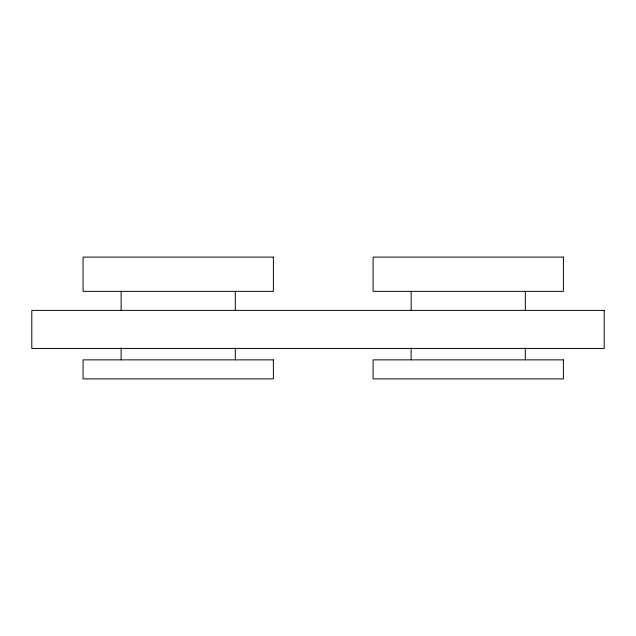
<?xml version="1.0" encoding="UTF-8"?>
<svg xmlns="http://www.w3.org/2000/svg" width="636" height="636" viewBox="0 0 636 636"><rect width="100%" height="100%" fill="white"/><g stroke="black" fill="none" stroke-linecap="round" stroke-linejoin="round"><path stroke-width="0.95" d="M525.336 291.36L525.336 310.225M525.336 347.956L525.336 359.865M411.15 291.36L411.15 310.225M411.15 347.956L411.15 359.865M235.312 291.36L235.312 310.225M235.312 347.956L235.312 359.865M121.126 291.36L121.126 310.225M121.126 347.956L121.126 359.865M273.369 257.103L83.062 257.103L83.062 291.36L273.369 291.36L273.369 257.103M563.393 257.103L373.086 257.103L373.086 291.36L563.393 291.36L563.393 257.103M604.2 310.384L31.8 310.384L31.8 348.449L604.2 348.449L604.2 310.384M273.369 359.865L83.062 359.865L83.062 378.897L273.369 378.897L273.369 359.865M563.393 359.865L373.086 359.865L373.086 378.897L563.393 378.897L563.393 359.865"/></g></svg>
